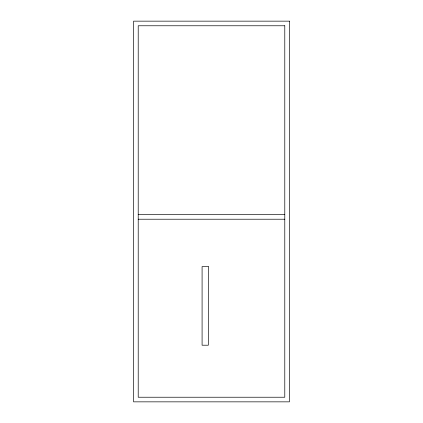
<?xml version="1.0" encoding="UTF-8"?>
<svg xmlns="http://www.w3.org/2000/svg" width="423" height="423" viewBox="0 0 423 423"><rect width="100%" height="100%" fill="white"/><g stroke="black" fill="none" stroke-linecap="round" stroke-linejoin="round"><path stroke-width="0.63" d="M138.215 214.598L284.785 214.598M138.215 219.22L284.785 219.22M289.406 21.15L133.594 21.15L133.594 401.85L289.406 401.85L289.406 21.15M284.785 25.771L138.215 25.771L138.215 397.229L284.785 397.229L284.785 25.771M208.333 266.612L202.088 266.612L202.088 345.21L208.333 345.21L208.333 266.612"/></g></svg>
